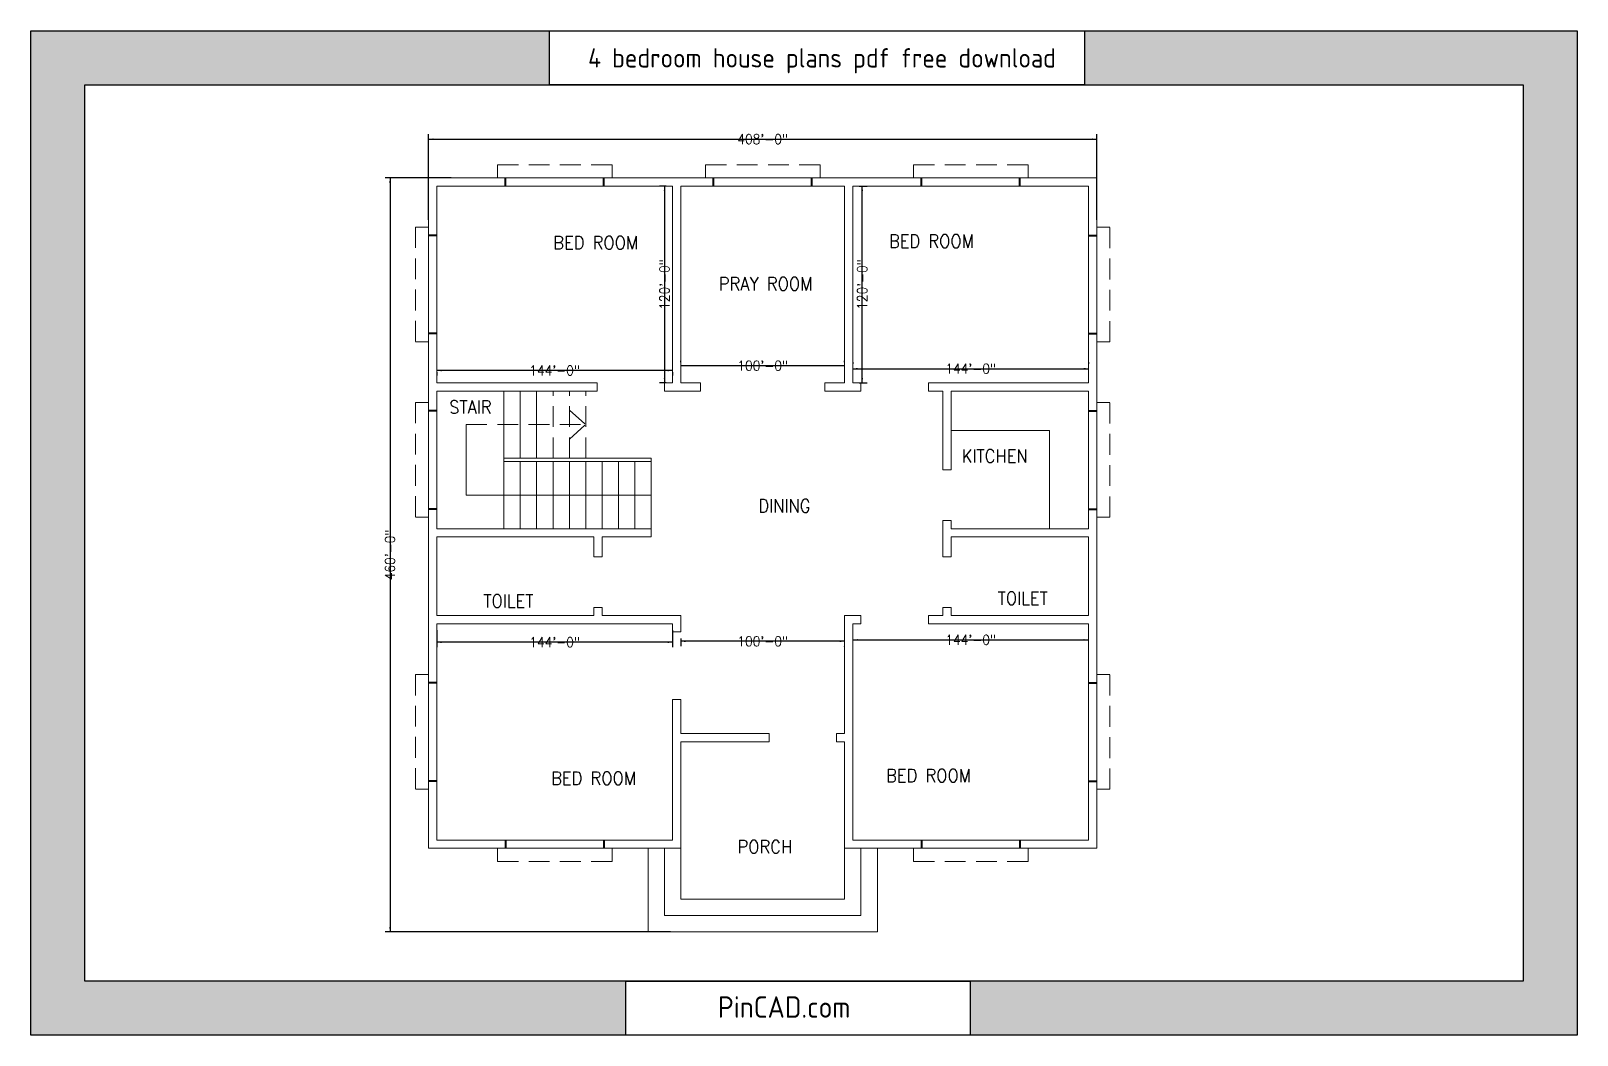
# Model space of a CAD drawing. Header units: feet. Extents: x 36275 to 37218, y -947 to -334.
import ezdxf

# ---------------------------------------------------------------- set-up
doc = ezdxf.new("R2010")
doc.units = ezdxf.units.FT
doc.header["$MEASUREMENT"] = 0
doc.linetypes.add('DASHED', pattern=[19.05, 12.7, -6.35])
for name, color, linetype in [('FURN', 171, 'CONTINUOUS'), ('hatch', 252, 'CONTINUOUS'), ('PinCAD.com', 7, 'CONTINUOUS')]:
    doc.layers.add(name, color=color, linetype=linetype)
for name, color, linetype, lineweight in [('rail', 3, 'CONTINUOUS', 20), ('SLAB LINE', 2, 'CONTINUOUS', 30), ('stair', 252, 'CONTINUOUS', 20), ('text', 6, 'CONTINUOUS', 25), ('WALL', 7, 'CONTINUOUS', 40), ('Wall_SYN', 7, 'CONTINUOUS', 35), ('WINDOW', 116, 'CONTINUOUS', 20)]:
    doc.layers.add(name, color=color, linetype=linetype, lineweight=lineweight)
doc.styles.add('iso', font='iso')
doc.styles.get("Standard").update_dxf_attribs({"font": 'STANDARD'})
doc.dimstyles.get("Standard").update_dxf_attribs({"dimtxt": 6, "dimasz": 3, "dimexe": 3, "dimexo": 4, "dimgap": 1, "dimtad": 0, "dimtoh": 1, "dimdec": 3, "dimzin": 3, "dimdsep": 46, "dimlunit": 4, "dimcen": 0.09, "dimclrd": 256, "dimclre": 256, "dimclrt": 7, "dimadec": 0, "dimazin": 0, "dimtfac": 1, "dimtdec": 4, "dimtofl": 0, "dimtmove": 0, "dimatfit": 3, "dimfxl": 1, "dimtolj": 1, "dimtzin": 0, "dimarcsym": 0})

# ---------------------------------------------------------------- blocks, each defined once
blk = doc.blocks.new('*D1')
at = {"layer": 'hatch', "linetype": 'ByBlock'}
for p, q in [((36517.31, -449.58), (36517.31, -397.28)), ((36517.31, -400.28), (36925.31, -400.28)), ((36925.31, -449.58), (36925.31, -397.28))]:
    blk.add_line(p, q, dxfattribs=at)
for points in [[(36517.31, -400.28), (36520.31, -399.78), (36520.31, -400.78)], [(36925.31, -400.28), (36922.31, -400.78), (36922.31, -399.78)]]:
    blk.add_solid(points, dxfattribs=at)
at = {"layer": 'hatch', "color": 7, "linetype": 'CONTINUOUS', "lineweight": -2, "insert": (36721.31, -400.28), "char_height": 6, "width": 28.6667, "attachment_point": 5}
blk.add_mtext('408\'-0"', dxfattribs=at)
blk = doc.blocks.new('*D2')
at = {"layer": 'hatch', "linetype": 'ByBlock'}
for p, q in [((36531.07, -423.94), (36490.79, -423.94)), ((36493.79, -423.94), (36493.79, -883.94)), ((36665.07, -883.94), (36490.79, -883.94))]:
    blk.add_line(p, q, dxfattribs=at)
for points in [[(36493.79, -423.94), (36494.29, -426.94), (36493.3, -426.94)], [(36493.79, -883.94), (36493.3, -880.94), (36494.29, -880.94)]]:
    blk.add_solid(points, dxfattribs=at)
at = {"layer": 'hatch', "color": 7, "linetype": 'CONTINUOUS', "lineweight": -2, "insert": (36493.79, -653.94), "char_height": 6, "width": 28.6667, "attachment_point": 5, "rotation": 90}
blk.add_mtext('460\'-0"', dxfattribs=at)
blk = doc.blocks.new('*D3')
at = {"layer": 'hatch', "linetype": 'ByBlock'}
for p, q in [((36776.31, -705.79), (36920.31, -705.79)), ((36776.31, -708.92), (36776.31, -708.79)), ((36920.31, -708.92), (36920.31, -708.79))]:
    blk.add_line(p, q, dxfattribs=at)
for points in [[(36776.31, -705.79), (36779.31, -705.29), (36779.31, -706.29)], [(36920.31, -705.79), (36917.31, -706.29), (36917.31, -705.29)]]:
    blk.add_solid(points, dxfattribs=at)
at = {"layer": 'hatch', "color": 7, "linetype": 'CONTINUOUS', "lineweight": -2, "insert": (36848.31, -705.79), "char_height": 6, "width": 28, "attachment_point": 5}
blk.add_mtext('144\'-0"', dxfattribs=at)
blk = doc.blocks.new('*D4')
at = {"layer": 'hatch', "linetype": 'ByBlock'}
for p, q in [((36671.31, -704.94), (36671.31, -709.66)), ((36771.31, -706.66), (36671.31, -706.66)), ((36771.31, -709.79), (36771.31, -709.66))]:
    blk.add_line(p, q, dxfattribs=at)
for points in [[(36671.31, -706.66), (36674.31, -706.16), (36674.31, -707.16)], [(36771.31, -706.66), (36768.31, -707.16), (36768.31, -706.16)]]:
    blk.add_solid(points, dxfattribs=at)
at = {"layer": 'hatch', "color": 7, "linetype": 'CONTINUOUS', "lineweight": -2, "insert": (36721.31, -706.66), "char_height": 6, "width": 26.6667, "attachment_point": 5}
blk.add_mtext('100\'-0"', dxfattribs=at)
blk = doc.blocks.new('*D5')
at = {"layer": 'hatch', "linetype": 'ByBlock'}
for p, q in [((36522.31, -699.94), (36522.31, -710.23)), ((36666.31, -707.23), (36522.31, -707.23)), ((36666.31, -699.94), (36666.31, -710.23))]:
    blk.add_line(p, q, dxfattribs=at)
for points in [[(36522.31, -707.23), (36525.31, -706.73), (36525.31, -707.73)], [(36666.31, -707.23), (36663.31, -707.73), (36663.31, -706.73)]]:
    blk.add_solid(points, dxfattribs=at)
at = {"layer": 'hatch', "color": 7, "linetype": 'CONTINUOUS', "lineweight": -2, "insert": (36594.31, -707.23), "char_height": 6, "width": 28, "attachment_point": 5}
blk.add_mtext('144\'-0"', dxfattribs=at)
blk = doc.blocks.new('*D6')
at = {"layer": 'hatch', "linetype": 'ByBlock'}
for p, q in [((36780.31, -428.94), (36785.09, -428.94)), ((36782.09, -548.94), (36782.09, -428.94)), ((36780.31, -548.94), (36785.09, -548.94))]:
    blk.add_line(p, q, dxfattribs=at)
for points in [[(36782.09, -428.94), (36782.59, -431.94), (36781.59, -431.94)], [(36782.09, -548.94), (36781.59, -545.94), (36782.59, -545.94)]]:
    blk.add_solid(points, dxfattribs=at)
at = {"layer": 'hatch', "color": 7, "linetype": 'CONTINUOUS', "lineweight": -2, "insert": (36782.09, -488.94), "char_height": 6, "width": 26.6667, "attachment_point": 5, "rotation": 90}
blk.add_mtext('120\'-0"', dxfattribs=at)
blk = doc.blocks.new('*D7')
at = {"layer": 'hatch', "linetype": 'ByBlock'}
for p, q in [((36776.31, -536.31), (36776.31, -537.31)), ((36920.31, -536.31), (36920.31, -537.31)), ((36776.31, -540.31), (36920.31, -540.31))]:
    blk.add_line(p, q, dxfattribs=at)
for points in [[(36776.31, -540.31), (36779.31, -539.81), (36779.31, -540.81)], [(36920.31, -540.31), (36917.31, -540.81), (36917.31, -539.81)]]:
    blk.add_solid(points, dxfattribs=at)
at = {"layer": 'hatch', "color": 7, "linetype": 'CONTINUOUS', "lineweight": -2, "insert": (36848.31, -540.31), "char_height": 6, "width": 28, "attachment_point": 5}
blk.add_mtext('144\'-0"', dxfattribs=at)
blk = doc.blocks.new('*D8')
at = {"layer": 'hatch', "linetype": 'ByBlock'}
for p, q in [((36671.31, -536.31), (36671.31, -535.48)), ((36771.31, -536.31), (36771.31, -535.48)), ((36771.31, -538.48), (36671.31, -538.48))]:
    blk.add_line(p, q, dxfattribs=at)
for points in [[(36671.31, -538.48), (36674.31, -537.98), (36674.31, -538.98)], [(36771.31, -538.48), (36768.31, -538.98), (36768.31, -537.98)]]:
    blk.add_solid(points, dxfattribs=at)
at = {"layer": 'hatch', "color": 7, "linetype": 'CONTINUOUS', "lineweight": -2, "insert": (36721.31, -538.48), "char_height": 6, "width": 26.6667, "attachment_point": 5}
blk.add_mtext('100\'-0"', dxfattribs=at)
blk = doc.blocks.new('*D9')
at = {"layer": 'hatch', "linetype": 'ByBlock'}
for p, q in [((36666.31, -541.41), (36522.31, -541.41)), ((36522.31, -542.48), (36522.31, -544.41)), ((36666.31, -542.48), (36666.31, -544.41))]:
    blk.add_line(p, q, dxfattribs=at)
for points in [[(36522.31, -541.41), (36525.31, -540.91), (36525.31, -541.91)], [(36666.31, -541.41), (36663.31, -541.91), (36663.31, -540.91)]]:
    blk.add_solid(points, dxfattribs=at)
at = {"layer": 'hatch', "color": 7, "linetype": 'CONTINUOUS', "lineweight": -2, "insert": (36594.31, -541.41), "char_height": 6, "width": 28, "attachment_point": 5}
blk.add_mtext('144\'-0"', dxfattribs=at)
blk = doc.blocks.new('*D10')
at = {"layer": 'hatch', "linetype": 'ByBlock'}
for p, q in [((36662.31, -428.94), (36658.39, -428.94)), ((36661.39, -428.94), (36661.39, -548.94)), ((36662.31, -548.94), (36658.39, -548.94))]:
    blk.add_line(p, q, dxfattribs=at)
for points in [[(36661.39, -428.94), (36661.89, -431.94), (36660.89, -431.94)], [(36661.39, -548.94), (36660.89, -545.94), (36661.89, -545.94)]]:
    blk.add_solid(points, dxfattribs=at)
at = {"layer": 'hatch', "color": 7, "linetype": 'CONTINUOUS', "lineweight": -2, "insert": (36661.39, -488.94), "char_height": 6, "width": 26.6667, "attachment_point": 5, "rotation": 90}
blk.add_mtext('120\'-0"', dxfattribs=at)

msp = doc.modelspace()

# ---------------------------------------------------------------- hatches: boundary and pattern name
at = {"layer": 'PinCAD.com'}
h = msp.add_hatch(color=8, dxfattribs=at)
h.paths.add_polyline_path([(37185.6477, -367.0631), (37185.6477, -914.0939), (36848.0472, -914.0939), (36848.0472, -946.9454), (37218.4993, -946.9454), (37218.4993, -334.2115), (36917.717, -334.2115), (36917.717, -367.0631)], flags=0)
h.paths.add_polyline_path([(36591.2532, -367.0631), (36591.2532, -334.2115), (36274.5604, -334.2115), (36274.5604, -946.9454), (36637.7119, -946.9454), (36637.7119, -914.0939), (36307.412, -914.0939), (36307.412, -367.0631)], flags=0)
at = {"layer": 'SLAB LINE'}
h = msp.add_hatch(dxfattribs=at)
h.set_pattern_fill('ANSI31', color=8, style=0)
h.set_pattern_definition([])
h.paths.add_polyline_path([(36564.3131, -423.9395), (36517.3131, -423.9395), (36517.3131, -458.9395), (36522.3131, -458.9395), (36522.3131, -428.9395), (36564.3131, -428.9395)], flags=0)
h.paths.add_polyline_path([(36691.3131, -423.9395), (36624.3131, -423.9395), (36624.3131, -428.9395), (36666.3131, -428.9395), (36666.3131, -548.9395), (36661.3131, -548.9395), (36661.3131, -553.9395), (36683.3131, -553.9395), (36683.3131, -548.9395), (36671.3131, -548.9395), (36671.3131, -428.9395), (36691.3131, -428.9395)], flags=0)
h.paths.add_polyline_path([(36620.1703, -548.9395), (36522.3131, -548.9395), (36522.3131, -518.9395), (36517.3131, -518.9395), (36517.3131, -565.9395), (36522.3131, -565.9395), (36522.3131, -553.9395), (36620.1703, -553.9395)], flags=0)
h = msp.add_hatch(dxfattribs=at)
h.set_pattern_fill('ANSI31', color=8, style=0)
h.set_pattern_definition([])
h.paths.add_polyline_path([(36818.3131, -423.9395), (36751.3131, -423.9395), (36751.3131, -428.9395), (36771.3131, -428.9395), (36771.3131, -548.9395), (36759.3131, -548.9395), (36759.3131, -553.9395), (36781.3131, -553.9395), (36781.3131, -548.9395), (36776.3131, -548.9395), (36776.3131, -428.9395), (36818.3131, -428.9395)], flags=0)
h.paths.add_polyline_path([(36925.3131, -423.9395), (36878.3131, -423.9395), (36878.3131, -428.9395), (36920.3131, -428.9395), (36920.3131, -458.9395), (36925.3131, -458.9395)], flags=0)
h.paths.add_polyline_path([(36925.3131, -518.9395), (36920.3131, -518.9395), (36920.3131, -548.9395), (36822.456, -548.9395), (36822.456, -553.9395), (36831.3131, -553.9395), (36831.3131, -602.0824), (36835.1703, -602.0824), (36836.3131, -602.0824), (36836.3131, -553.9395), (36920.3131, -553.9395), (36920.3131, -565.9395), (36925.3131, -565.9395)], flags=0)
h = msp.add_hatch(dxfattribs=at)
h.set_pattern_fill('ANSI31', color=8, style=0)
h.set_pattern_definition([])
h.paths.add_polyline_path([(36653.3131, -637.9395), (36633.3131, -637.9395), (36522.3131, -637.9395), (36522.3131, -625.9395), (36517.3131, -625.9395), (36517.3131, -731.9395), (36522.3131, -731.9395), (36522.3131, -695.9395), (36666.3131, -695.9395), (36666.3131, -700.9395), (36671.3131, -700.9395), (36671.3131, -690.9395), (36623.3131, -690.9395), (36623.3131, -685.9395), (36619.456, -685.9395), (36618.3131, -685.9395), (36618.3131, -690.9395), (36522.3131, -690.9395), (36522.3131, -642.9395), (36618.3131, -642.9395), (36618.3131, -655.0824), (36623.3131, -655.0824), (36623.3131, -642.9395), (36653.3131, -642.9395)], flags=0)
h.paths.add_polyline_path([(36671.3131, -742.0824), (36666.3131, -742.0824), (36666.3131, -827.9395), (36624.3131, -827.9395), (36624.3131, -832.9395), (36671.3131, -832.9395), (36671.3131, -767.9395), (36725.1703, -767.9395), (36725.1703, -762.9395), (36671.3131, -762.9395)], flags=0)
h.paths.add_polyline_path([(36564.3131, -827.9395), (36522.3131, -827.9395), (36522.3131, -791.9395), (36517.3131, -791.9395), (36517.3131, -832.9395), (36564.3131, -832.9395)], flags=0)
h = msp.add_hatch(dxfattribs=at)
h.set_pattern_fill('ANSI31', color=8, style=0)
h.set_pattern_definition([])
h.paths.add_polyline_path([(36925.3131, -625.9395), (36920.3131, -625.9395), (36920.3131, -637.9395), (36836.3131, -637.9395), (36836.3131, -632.9395), (36831.3131, -632.9395), (36831.3131, -655.0824), (36835.1703, -655.0824), (36836.3131, -655.0824), (36836.3131, -642.9395), (36920.3131, -642.9395), (36920.3131, -690.9395), (36836.3131, -690.9395), (36836.3131, -685.9395), (36831.3131, -685.9395), (36831.3131, -690.9395), (36822.456, -690.9395), (36822.456, -695.9395), (36920.3131, -695.9395), (36920.3131, -731.9395), (36925.3131, -731.9395)], flags=0)
h.paths.add_polyline_path([(36776.3131, -695.9395), (36781.3131, -695.9395), (36781.3131, -690.9395), (36771.3131, -690.9395), (36771.3131, -762.9395), (36766.3131, -762.9395), (36766.3131, -767.9395), (36771.3131, -767.9395), (36771.3131, -832.9395), (36818.3131, -832.9395), (36818.3131, -827.9395), (36776.3131, -827.9395)], flags=0)
h.paths.add_polyline_path([(36925.3131, -791.9395), (36920.3131, -791.9395), (36920.3131, -827.9395), (36878.3131, -827.9395), (36878.3131, -832.9395), (36925.3131, -832.9395)], flags=0)

# ---------------------------------------------------------------- linework, layer by layer
at = {"layer": 'FURN', "lineweight": 0}
for p, q in [((36836.3131, -577.9395), (36896.3131, -577.9395)), ((36896.3131, -577.9395), (36896.3131, -637.9395))]:
    msp.add_line(p, q, dxfattribs=at)
at = {"layer": 'PinCAD.com'}
for points in [[(36274.5604, -334.2115), (37218.4993, -334.2115), (37218.4993, -946.9454), (36274.5604, -946.9454)], [(36591.2532, -334.2115), (36917.717, -334.2115), (36917.717, -367.0631), (36591.2532, -367.0631)], [(36307.412, -367.0631), (37185.6477, -367.0631), (37185.6477, -914.0939), (36307.412, -914.0939)], [(36637.7119, -914.0939), (36848.0472, -914.0939), (36848.0472, -946.9454), (36637.7119, -946.9454)], [(36637.7119, -914.0939), (36848.0472, -914.0939), (36848.0472, -946.9454), (36637.7119, -946.9454)]]:
    msp.add_lwpolyline(points, close=True, dxfattribs=at)
at = {"layer": 'rail', "linetype": 'DASHED', "lineweight": 0}
for p in [(36603.3131, -565.5812), (36540.2852, -574.4395), (36603.3131, -583.2978)]:
    msp.add_line(p, (36613.3131, -574.4395), dxfattribs=at)
at = {"layer": 'rail', "lineweight": 0}
for p, q in [((36540.2852, -617.4395), (36540.2852, -574.4395)), ((36653.3131, -594.9395), (36563.3131, -594.9395)), ((36563.3131, -594.9395), (36563.3131, -596.9395)), ((36653.3131, -596.9395), (36563.3131, -596.9395)), ((36653.3131, -594.9395), (36653.3131, -596.9395)), ((36653.3131, -617.4395), (36540.2852, -617.4395))]:
    msp.add_line(p, q, dxfattribs=at)
at = {"layer": 'stair', "lineweight": 0}
for p, q in [((36563.3131, -594.9395), (36563.3131, -553.9395)), ((36573.3131, -594.9395), (36573.3131, -553.9395)), ((36583.3131, -594.9395), (36583.3131, -553.9395)), ((36563.3131, -637.9395), (36563.3131, -596.9395)), ((36573.3131, -596.9395), (36573.3131, -637.9395)), ((36583.3131, -596.9395), (36583.3131, -637.9395)), ((36593.3131, -596.9395), (36593.3131, -637.9395)), ((36603.3131, -596.9395), (36603.3131, -637.9395)), ((36613.3131, -596.9395), (36613.3131, -637.9395)), ((36623.3131, -596.9395), (36623.3131, -637.9395)), ((36633.3131, -596.9395), (36633.3131, -637.9395)), ((36643.3131, -596.9395), (36643.3131, -637.9395)), ((36653.3131, -637.9395), (36653.3131, -596.9395)), ((36633.3131, -637.9395), (36653.3131, -637.9395)), ((36651.3131, -832.9395), (36651.3131, -883.9395)), ((36661.3131, -832.9395), (36661.3131, -873.9395)), ((36671.3131, -832.9395), (36671.3131, -863.9395)), ((36771.3131, -832.9395), (36771.3131, -863.9395)), ((36781.3131, -832.9395), (36781.3131, -873.9395)), ((36791.3131, -832.9395), (36791.3131, -883.9395)), ((36671.3131, -863.9395), (36771.3131, -863.9395)), ((36661.3131, -873.9395), (36781.3131, -873.9395)), ((36651.3131, -883.9395), (36791.3131, -883.9395))]:
    msp.add_line(p, q, dxfattribs=at)
at = {"layer": 'stair', "linetype": 'DASHED', "lineweight": 0}
for p, q in [((36593.3131, -594.9395), (36593.3131, -553.9395)), ((36603.3131, -594.9395), (36603.3131, -553.9395)), ((36613.3131, -594.9395), (36613.3131, -553.9395))]:
    msp.add_line(p, q, dxfattribs=at)
at = {"layer": 'WALL', "lineweight": 0}
for p, q in [((36517.3131, -423.9395), (36517.3131, -832.9395)), ((36517.3131, -423.9395), (36925.3131, -423.9395)), ((36925.3131, -423.9395), (36925.3131, -832.9395)), ((36522.3131, -428.9395), (36522.3131, -548.9395)), ((36522.3131, -428.9395), (36666.3131, -428.9395)), ((36666.3131, -548.9395), (36666.3131, -428.9395)), ((36671.3131, -548.9395), (36671.3131, -428.9395)), ((36671.3131, -428.9395), (36771.3131, -428.9395)), ((36771.3131, -548.9395), (36771.3131, -428.9395)), ((36776.3131, -548.9395), (36776.3131, -428.9395)), ((36776.3131, -428.9395), (36920.3131, -428.9395)), ((36920.3131, -428.9395), (36920.3131, -548.9395)), ((36522.3131, -548.9395), (36620.1703, -548.9395)), ((36522.3131, -553.9395), (36522.3131, -637.9395)), ((36522.3131, -553.9395), (36620.1703, -553.9395)), ((36620.1703, -553.9395), (36620.1703, -548.9395)), ((36661.3131, -548.9395), (36666.3131, -548.9395)), ((36661.3131, -553.9395), (36661.3131, -548.9395)), ((36661.3131, -553.9395), (36683.3131, -553.9395)), ((36671.3131, -548.9395), (36683.3131, -548.9395)), ((36683.3131, -548.9395), (36683.3131, -553.9395)), ((36759.3131, -548.9395), (36771.3131, -548.9395)), ((36759.3131, -548.9395), (36759.3131, -553.9395)), ((36759.3131, -553.9395), (36781.3131, -553.9395)), ((36776.3131, -548.9395), (36781.3131, -548.9395)), ((36781.3131, -553.9395), (36781.3131, -548.9395)), ((36822.456, -548.9395), (36920.3131, -548.9395)), ((36822.456, -553.9395), (36822.456, -548.9395)), ((36822.456, -553.9395), (36831.3131, -553.9395)), ((36831.3131, -553.9395), (36831.3131, -602.0824)), ((36836.3131, -553.9395), (36836.3131, -602.0824)), ((36836.3131, -553.9395), (36920.3131, -553.9395)), ((36920.3131, -553.9395), (36920.3131, -637.9395)), ((36831.3131, -602.0824), (36836.3131, -602.0824)), ((36522.3131, -637.9395), (36653.3131, -637.9395)), ((36653.3131, -637.9395), (36653.3131, -642.9395)), ((36831.3131, -632.9395), (36831.3131, -655.0824)), ((36836.3131, -632.9395), (36831.3131, -632.9395)), ((36836.3131, -632.9395), (36836.3131, -637.9395)), ((36836.3131, -637.9395), (36920.3131, -637.9395)), ((36522.3131, -642.9395), (36522.3131, -690.9395)), ((36522.3131, -642.9395), (36618.3131, -642.9395)), ((36618.3131, -655.0824), (36618.3131, -642.9395)), ((36623.3131, -655.0824), (36623.3131, -642.9395)), ((36623.3131, -642.9395), (36653.3131, -642.9395)), ((36836.3131, -642.9395), (36836.3131, -655.0824)), ((36836.3131, -642.9395), (36920.3131, -642.9395)), ((36920.3131, -642.9395), (36920.3131, -690.9395)), ((36623.3131, -655.0824), (36618.3131, -655.0824)), ((36831.3131, -655.0824), (36836.3131, -655.0824)), ((36618.3131, -690.9395), (36618.3131, -685.9395)), ((36618.3131, -685.9395), (36623.3131, -685.9395)), ((36623.3131, -690.9395), (36623.3131, -685.9395)), ((36831.3131, -685.9395), (36831.3131, -690.9395)), ((36836.3131, -685.9395), (36831.3131, -685.9395)), ((36836.3131, -685.9395), (36836.3131, -690.9395)), ((36522.3131, -690.9395), (36618.3131, -690.9395)), ((36522.3131, -695.9395), (36522.3131, -827.9395)), ((36522.3131, -695.9395), (36666.3131, -695.9395)), ((36623.3131, -690.9395), (36671.3131, -690.9395)), ((36666.3131, -695.9395), (36666.3131, -700.9395)), ((36671.3131, -690.9395), (36671.3131, -700.9395)), ((36771.3131, -690.9395), (36771.3131, -762.9395)), ((36771.3131, -690.9395), (36781.3131, -690.9395)), ((36776.3131, -695.9395), (36776.3131, -827.9395)), ((36776.3131, -695.9395), (36781.3131, -695.9395)), ((36781.3131, -690.9395), (36781.3131, -695.9395)), ((36822.456, -690.9395), (36831.3131, -690.9395)), ((36822.456, -690.9395), (36822.456, -695.9395)), ((36822.456, -695.9395), (36920.3131, -695.9395)), ((36836.3131, -690.9395), (36920.3131, -690.9395)), ((36920.3131, -695.9395), (36920.3131, -827.9395)), ((36671.3131, -700.9395), (36666.3131, -700.9395)), ((36666.3131, -742.0824), (36666.3131, -827.9395)), ((36671.3131, -742.0824), (36666.3131, -742.0824)), ((36671.3131, -742.0824), (36671.3131, -762.9395)), ((36671.3131, -762.9395), (36725.1703, -762.9395)), ((36725.1703, -767.9395), (36725.1703, -762.9395)), ((36766.3131, -762.9395), (36771.3131, -762.9395)), ((36766.3131, -767.9395), (36766.3131, -762.9395)), ((36671.3131, -767.9395), (36671.3131, -832.9395)), ((36671.3131, -767.9395), (36725.1703, -767.9395)), ((36766.3131, -767.9395), (36771.3131, -767.9395)), ((36771.3131, -767.9395), (36771.3131, -832.9395)), ((36522.3131, -827.9395), (36666.3131, -827.9395)), ((36776.3131, -827.9395), (36920.3131, -827.9395)), ((36517.3131, -832.9395), (36671.3131, -832.9395)), ((36771.3131, -832.9395), (36925.3131, -832.9395))]:
    msp.add_line(p, q, dxfattribs=at)
at = {"layer": 'Wall_SYN'}
for p, q in [((36564.3131, -428.9395), (36564.3131, -423.9395)), ((36624.3131, -428.9395), (36624.3131, -423.9395)), ((36691.3131, -428.9395), (36691.3131, -423.9395)), ((36751.3131, -428.9395), (36751.3131, -423.9395)), ((36818.3131, -428.9395), (36818.3131, -423.9395)), ((36878.3131, -428.9395), (36878.3131, -423.9395)), ((36522.3131, -458.9395), (36517.3131, -458.9395)), ((36920.3131, -458.9395), (36925.3131, -458.9395)), ((36522.3131, -518.9395), (36517.3131, -518.9395)), ((36920.3131, -518.9395), (36925.3131, -518.9395)), ((36522.3131, -565.9395), (36517.3131, -565.9395)), ((36920.3131, -565.9395), (36925.3131, -565.9395)), ((36522.3131, -625.9395), (36517.3131, -625.9395)), ((36920.3131, -625.9395), (36925.3131, -625.9395)), ((36522.3131, -731.9395), (36517.3131, -731.9395)), ((36920.3131, -731.9395), (36925.3131, -731.9395)), ((36522.3131, -791.9395), (36517.3131, -791.9395)), ((36920.3131, -791.9395), (36925.3131, -791.9395)), ((36564.3131, -827.9395), (36564.3131, -832.9395)), ((36624.3131, -827.9395), (36624.3131, -832.9395)), ((36818.3131, -827.9395), (36818.3131, -832.9395)), ((36878.3131, -827.9395), (36878.3131, -832.9395))]:
    msp.add_line(p, q, dxfattribs=at)
at = {"layer": 'WINDOW', "linetype": 'DASHED'}
for p, q in [((36629.3131, -415.9395), (36559.3131, -415.9395)), ((36559.3131, -423.9395), (36559.3131, -415.9395)), ((36629.3131, -423.9395), (36629.3131, -415.9395)), ((36756.3131, -415.9395), (36686.3131, -415.9395)), ((36686.3131, -423.9395), (36686.3131, -415.9395)), ((36756.3131, -423.9395), (36756.3131, -415.9395)), ((36883.3131, -415.9395), (36813.3131, -415.9395)), ((36813.3131, -423.9395), (36813.3131, -415.9395)), ((36883.3131, -423.9395), (36883.3131, -415.9395)), ((36509.3131, -453.9395), (36509.3131, -523.9395)), ((36517.3131, -453.9395), (36509.3131, -453.9395)), ((36925.3131, -453.9395), (36933.3131, -453.9395)), ((36933.3131, -523.9395), (36933.3131, -453.9395)), ((36517.3131, -523.9395), (36509.3131, -523.9395)), ((36925.3131, -523.9395), (36933.3131, -523.9395)), ((36509.3131, -560.9395), (36509.3131, -630.9395)), ((36517.3131, -560.9395), (36509.3131, -560.9395)), ((36925.3131, -560.9395), (36933.3131, -560.9395)), ((36933.3131, -630.9395), (36933.3131, -560.9395)), ((36517.3131, -630.9395), (36509.3131, -630.9395)), ((36925.3131, -630.9395), (36933.3131, -630.9395)), ((36509.3131, -726.9395), (36509.3131, -796.9395)), ((36517.3131, -726.9395), (36509.3131, -726.9395)), ((36925.3131, -726.9395), (36933.3131, -726.9395)), ((36933.3131, -796.9395), (36933.3131, -726.9395)), ((36517.3131, -796.9395), (36509.3131, -796.9395)), ((36925.3131, -796.9395), (36933.3131, -796.9395)), ((36559.3131, -832.9395), (36559.3131, -840.9395)), ((36629.3131, -832.9395), (36629.3131, -840.9395)), ((36813.3131, -832.9395), (36813.3131, -840.9395)), ((36883.3131, -832.9395), (36883.3131, -840.9395)), ((36629.3131, -840.9395), (36559.3131, -840.9395)), ((36883.3131, -840.9395), (36813.3131, -840.9395))]:
    msp.add_line(p, q, dxfattribs=at)

# ---------------------------------------------------------------- texts
at = {"layer": 'PinCAD.com', "linetype": 'CONTINUOUS', "attachment_point": 1, "style": 'iso'}
for s, insert, char_height, width in [('4 bedroom house plans pdf free download', (36614.719, -344.7683), 11.760131, 344.319475), ('PinCAD.com', (36693.9482, -923.3175), 13.06681, 92.919557)]:
    msp.add_mtext(s, dxfattribs=dict(at, insert=insert, char_height=char_height, width=width))
at = {"layer": 'text', "lineweight": 0, "char_height": 8, "attachment_point": 2}
for s, insert, width in [('BED ROOM', (36619.3733, -459.4379), 53.111111), ('BED ROOM', (36824.3428, -458.5048), 53.111111), ('PRAY ROOM', (36723.0972, -484.5312), 62.888889), ('STAIR ', (36542.8485, -559.7291), 29.333332), ('KITCHEN ', (36862.9081, -589.5824), 40.888889), ('DINING ', (36734.5574, -620.0271), 31.111111), ('TOILET', (36566.0846, -678.0776), 33.777778), ('TOILET', (36880.0486, -676.4227), 33.777778), ('BED ROOM', (36618.0885, -786.2261), 53.111111), ('BED ROOM', (36822.5614, -784.6096), 53.111111), ('PORCH ', (36722.6374, -828.0072), 32)]:
    msp.add_mtext(s, dxfattribs=dict(at, insert=insert, width=width))

# ---------------------------------------------------------------- dimensions: what is measured, and where the dimension line sits
at = {"layer": 'hatch', "lineweight": 0}
for base, p1, p2, picture, middle in [((36925.3131, -400.2845), (36517.3131, -453.5753), (36925.3131, -453.5753), '*D1', (36721.3131, -400.2845)), ((36522.3131, -541.4141), (36666.3131, -538.4818), (36522.3131, -538.4818), '*D9', (36594.3131, -541.4141)), ((36671.3131, -538.4818), (36771.3131, -540.3081), (36671.3131, -540.3081), '*D8', (36721.3131, -538.4818)), ((36920.3131, -540.3081), (36776.3131, -540.3081), (36920.3131, -540.3081), '*D7', (36848.3131, -540.3081)), ((36522.3131, -707.2286), (36666.3131, -695.9395), (36522.3131, -695.9395), '*D5', (36594.3131, -707.2286)), ((36671.3131, -706.658), (36771.3131, -705.787), (36671.3131, -700.9395), '*D4', (36721.3131, -706.658)), ((36920.3131, -705.787), (36776.3131, -704.916), (36920.3131, -704.916), '*D3', (36848.3131, -705.787))]:
    dim = msp.add_linear_dim(base=base, p1=p1, p2=p2, dimstyle='Standard', dxfattribs=at)
    dim.commit()
    dim.dimension.update_dxf_attribs({"geometry": picture, "text_midpoint": middle})
for base, p1, p2, picture, middle in [((36493.7949, -883.9395), (36535.0685, -423.9395), (36669.0685, -883.9395), '*D2', (36493.7949, -653.9395)), ((36661.3896, -548.9395), (36666.3131, -428.9395), (36666.3131, -548.9395), '*D10', (36661.3896, -488.9395)), ((36782.0915, -428.9395), (36776.3131, -548.9395), (36776.3131, -428.9395), '*D6', (36782.0915, -488.9395))]:
    dim = msp.add_linear_dim(base=base, p1=p1, p2=p2, angle=90, dimstyle='Standard', dxfattribs=at)
    dim.commit()
    dim.dimension.update_dxf_attribs({"geometry": picture, "text_midpoint": middle})

doc.saveas('drawing.dxf')
